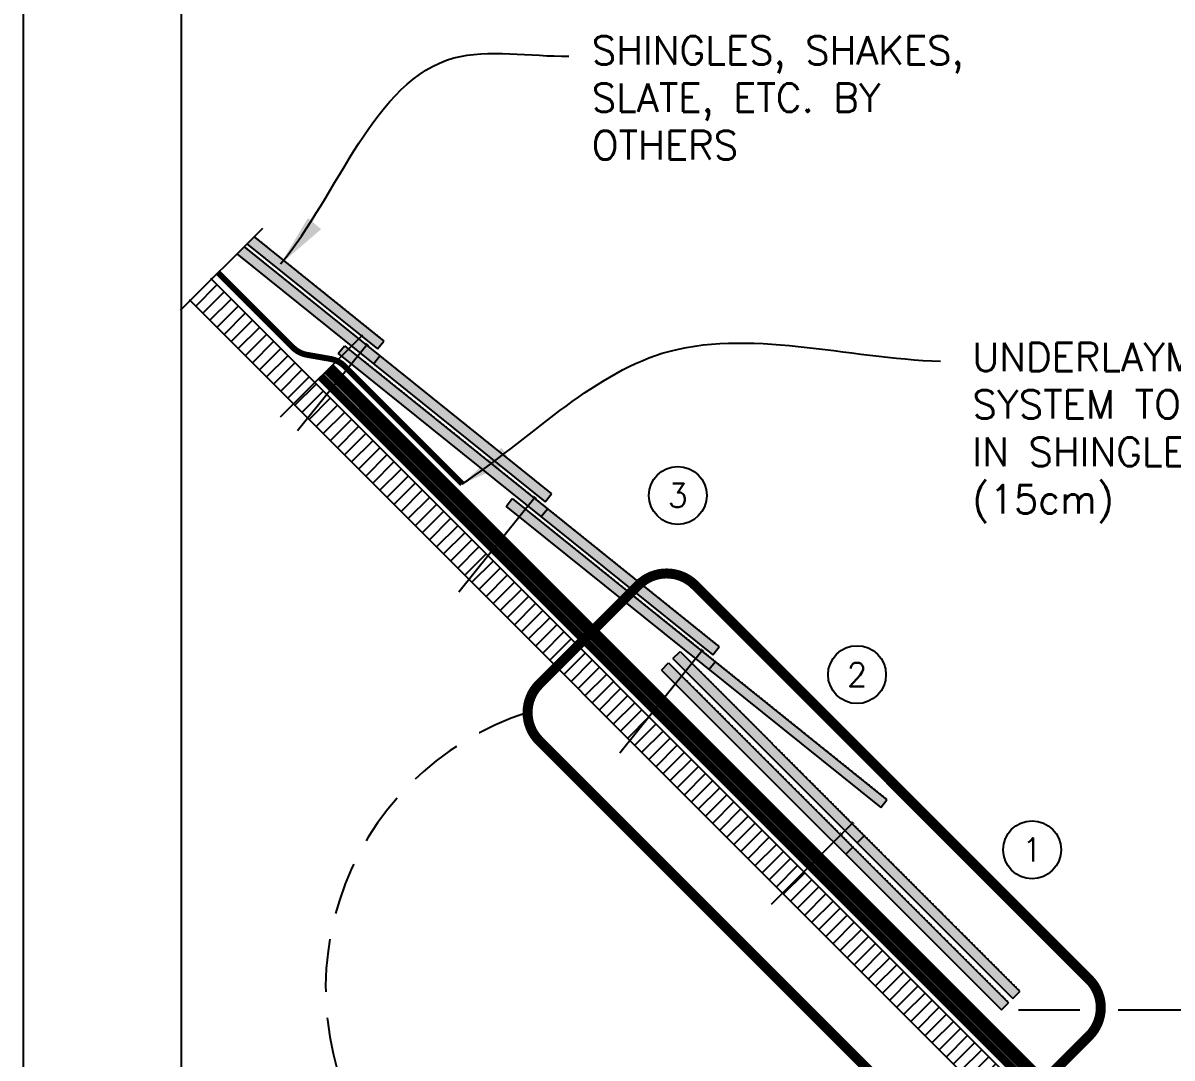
# Model space of a CAD drawing. Header units: inches. Extents: x -33163 to 19162, y -8858 to 30669.
# Drawn here: x -28120.56 to -28109.66, y -499.94 to -490.12 of the extents above; entities that cross this region are included whole.
import ezdxf

# ---------------------------------------------------------------- set-up
doc = ezdxf.new("R2010")
doc.units = ezdxf.units.IN
doc.linetypes.add('DASHED', pattern=[0.75, 0.5, -0.25])
doc.linetypes.add('DASHED2', pattern=[0.375, 0.25, -0.125])
doc.layers.get('Defpoints').update_dxf_attribs({"color": 254})
for name, color, linetype in [('ASPHALT UNDERLAYMENT', 11, 'Continuous'), ('BONDINGADHESIVE', 11, 'DASHED2'), ('DETAIL', 12, 'Continuous'), ('LEADERS', 12, 'Continuous'), ('MEMBRANE1', 10, 'Continuous'), ('NOTES', 12, 'Continuous'), ('TITLE OUTLINE 1', 1, 'Continuous')]:
    doc.layers.add(name, color=color, linetype=linetype)
doc.styles.add('ARCHQUIK', font='simplex.shx', dxfattribs={"height": 0.25})
doc.styles.get("Standard").update_dxf_attribs({"font": 'arial.ttf'})
doc.dimstyles.get("Standard").update_dxf_attribs({"dimtxt": 0.18, "dimasz": 0.18, "dimexe": 0.18, "dimexo": 0.0625, "dimgap": 0.09, "dimtad": 0, "dimtih": 1, "dimtoh": 1, "dimdec": 4, "dimzin": 0, "dimdsep": 46, "dimtxsty": 'Standard', "dimcen": 0.09, "dimadec": 0, "dimazin": 0, "dimtfac": 1, "dimtdec": 4, "dimtofl": 0, "dimtmove": 0, "dimatfit": 3, "dimfxl": 1, "dimtolj": 1, "dimtzin": 0, "dimarcsym": 0})

# ---------------------------------------------------------------- blocks, each defined once
blk = doc.blocks.new('TITLE OUTLINE 1')
at = {"layer": 'Defpoints'}
for points in [[(25.5, 33), (0, 33), (0, 0), (25.5, 0)], [(1.5, 1.098), (24, 1.098), (24, 31.689), (1.5, 31.689)]]:
    blk.add_lwpolyline(points, close=True, dxfattribs=at)
blk = doc.blocks.new('2021 THERMOSET TITLE')
at = {"layer": 'TITLE OUTLINE 1'}
blk.add_blockref('TITLE OUTLINE 1', (-336.921, 98.222), dxfattribs=at)

msp = doc.modelspace()

# ---------------------------------------------------------------- hatches: boundary and pattern name
at = {"layer": 'DETAIL'}
msp.add_hatch(color=252, dxfattribs=at).paths.add_polyline_path([(-28118.37104, -492.15249), (-28118.43861, -492.22007), (-28117.20036, -493.21527), (-28117.14085, -493.14122)])
h = msp.add_hatch(color=252, dxfattribs=at)
h.paths.add_polyline_path([(-28117.17869, -493.28235), (-28117.2382, -493.35639), (-28115.60915, -494.6657), (-28115.54963, -494.59165)])
h.paths.add_polyline_path([(-28117.17869, -493.28235), (-28117.30505, -493.18079), (-28117.36456, -493.25484), (-28117.2382, -493.35639)])
h.paths.add_polyline_path([(-28118.46614, -492.2476), (-28118.53371, -492.31517), (-28117.36456, -493.25484), (-28117.30505, -493.18079)])
h = msp.add_hatch(dxfattribs=at)
h.set_pattern_fill('ANSI31', color=251, scale=0.76, style=0)
h.set_pattern_definition([(45, (-28118.97652, -504.28166), (-0.06717514, 0.06717514), [])])
h.paths.add_polyline_path([(-28118.77499, -492.55645), (-28107.33478, -503.99666), (-28097.16216, -503.99666), (-28097.16216, -504.28166), (-28107.45283, -504.28166), (-28118.97652, -492.75797)])
h = msp.add_hatch(color=252, dxfattribs=at)
h.paths.add_polyline_path([(-28113.95842, -496.04208), (-28115.58747, -494.73277), (-28115.64699, -494.80682), (-28114.01793, -496.11612)])
h.paths.add_polyline_path([(-28115.58747, -494.73277), (-28115.71383, -494.63121), (-28115.77335, -494.70526), (-28115.64699, -494.80682)])
h.paths.add_polyline_path([(-28117.51272, -493.18541), (-28117.57224, -493.25946), (-28115.77335, -494.70526), (-28115.71383, -494.63121)])
h = msp.add_hatch(color=252, dxfattribs=at)
h.paths.add_polyline_path([(-28112.3672, -497.4925), (-28113.99626, -496.1832), (-28114.05577, -496.25724), (-28112.42672, -497.56655)])
h.paths.add_polyline_path([(-28113.99626, -496.1832), (-28114.12262, -496.08164), (-28114.18213, -496.15569), (-28114.05577, -496.25724)])
h.paths.add_polyline_path([(-28115.92151, -494.63584), (-28115.98102, -494.70988), (-28114.18213, -496.15569), (-28114.12262, -496.08164)])
h = msp.add_hatch(color=252, dxfattribs=at)
h.paths.add_polyline_path([(-28112.58374, -497.83282), (-28112.65091, -497.89999), (-28111.17306, -499.37784), (-28111.10588, -499.31067)])
h.paths.add_polyline_path([(-28112.58374, -497.83282), (-28112.69837, -497.71818), (-28112.76554, -497.78536), (-28112.65091, -497.89999)])
h.paths.add_polyline_path([(-28114.33029, -496.08626), (-28114.39747, -496.15344), (-28112.76554, -497.78536), (-28112.69837, -497.71818)])
h = msp.add_hatch(color=252, dxfattribs=at)
h.paths.add_polyline_path([(-28111.21389, -499.41868), (-28112.69175, -497.94082), (-28112.75892, -498.008), (-28111.28107, -499.48585)])
h.paths.add_polyline_path([(-28112.69175, -497.94082), (-28112.80638, -497.82619), (-28112.87355, -497.89337), (-28112.75892, -498.008)])
h.paths.add_polyline_path([(-28114.4383, -496.19427), (-28114.50547, -496.26145), (-28112.87355, -497.89337), (-28112.80638, -497.82619)])

# ---------------------------------------------------------------- linework, layer by layer
at = {"layer": 'ASPHALT UNDERLAYMENT', "const_width": 0.0567}
msp.add_lwpolyline([(-28118.71185, -492.49331), (-28118.00295, -493.20221, 0.1542844), (-28117.86923, -493.2717), (-28117.64633, -493.31067, -0.1542844), (-28117.51261, -493.38016), (-28116.39695, -494.49583)], format="xyb", dxfattribs=at)
at = {"layer": 'BONDINGADHESIVE', "color": 32, "linetype": 'DASHED', "ltscale": 0.5, "const_width": 0.08}
msp.add_lwpolyline([(-28117.73809, -493.47896), (-28110.3399, -500.87715, 0.27880149), (-28110.08872, -500.93905), (-28109.99114, -500.90863, -0.27880149), (-28109.73996, -500.97053), (-28108.56394, -502.14655)], format="xyb", dxfattribs=at)
at = {"layer": 'DETAIL'}
for p, q in [((-28118.43861, -492.22007), (-28117.20036, -493.21527)), ((-28118.37104, -492.15249), (-28117.14085, -493.14122)), ((-28118.53371, -492.31517), (-28115.60915, -494.6657)), ((-28118.46614, -492.2476), (-28117.17869, -493.28235)), ((-28118.78528, -492.54616), (-28107.33478, -503.99666)), ((-28118.98681, -492.74769), (-28107.45283, -504.28166)), ((-28117.29647, -493.17011), (-28117.9585, -493.99382)), ((-28117.57224, -493.25946), (-28117.51272, -493.18541)), ((-28117.51272, -493.18541), (-28115.58747, -494.73277)), ((-28117.20036, -493.21527), (-28117.14085, -493.14122)), ((-28117.57224, -493.25946), (-28114.01793, -496.11612)), ((-28117.2382, -493.35639), (-28117.17869, -493.28235)), ((-28117.17869, -493.28235), (-28115.54963, -494.59165)), ((-28115.70525, -494.62054), (-28116.43002, -495.5223)), ((-28115.60915, -494.6657), (-28115.54963, -494.59165)), ((-28115.98102, -494.70988), (-28115.92151, -494.63584)), ((-28115.98102, -494.70988), (-28112.42672, -497.56655)), ((-28115.92151, -494.63584), (-28113.99626, -496.1832)), ((-28115.64699, -494.80682), (-28115.58747, -494.73277)), ((-28115.58747, -494.73277), (-28113.95842, -496.04208)), ((-28114.01793, -496.11612), (-28113.95842, -496.04208)), ((-28114.11404, -496.07096), (-28114.90154, -497.05078)), ((-28114.39747, -496.15344), (-28114.33029, -496.08626)), ((-28114.39747, -496.15344), (-28111.17306, -499.37784)), ((-28114.33029, -496.08626), (-28112.58374, -497.83282)), ((-28114.50547, -496.26145), (-28114.4383, -496.19427)), ((-28114.50547, -496.26145), (-28111.28107, -499.48585)), ((-28114.4383, -496.19427), (-28112.69175, -497.94082)), ((-28114.05577, -496.25724), (-28113.99626, -496.1832)), ((-28113.99626, -496.1832), (-28112.3672, -497.4925)), ((-28112.42672, -497.56655), (-28112.3672, -497.4925)), ((-28112.68869, -497.7085), (-28113.11188, -498.1317)), ((-28112.79669, -497.81651), (-28113.46625, -498.48607)), ((-28112.65091, -497.89999), (-28112.58374, -497.83282)), ((-28112.58374, -497.83282), (-28111.10588, -499.31067)), ((-28112.75892, -498.008), (-28112.69175, -497.94082)), ((-28112.69175, -497.94082), (-28111.21389, -499.41868)), ((-28111.17306, -499.37784), (-28111.10588, -499.31067)), ((-28111.28107, -499.48585), (-28111.21389, -499.41868))]:
    msp.add_line(p, q, dxfattribs=at)
at = {"layer": 'DETAIL', "const_width": 0.01188}
for points in [[(-28118.35515, -492.16526, 1), (-28118.36441, -492.15783)], [(-28118.3292, -492.18613, 1), (-28118.33845, -492.17869)], [(-28118.32499, -492.1895, 0.73364237), (-28118.33382, -492.18241, 0.73364237)], [(-28118.29837, -492.2109, 1), (-28118.30763, -492.20346)], [(-28118.27566, -492.22915, 1), (-28118.28492, -492.22171)], [(-28118.25133, -492.24871, 1), (-28118.26058, -492.24127)], [(-28118.43714, -492.2709, 1), (-28118.4464, -492.26346)], [(-28118.40956, -492.29307, 1), (-28118.41882, -492.28563)], [(-28118.38847, -492.31002, 1), (-28118.39773, -492.30258)], [(-28118.35603, -492.3361, 1), (-28118.36528, -492.32866)], [(-28118.33331, -492.35435, 1), (-28118.34257, -492.34691)], [(-28118.22537, -492.26957, 1), (-28118.23463, -492.26213)], [(-28118.18806, -492.29956, 1), (-28118.19731, -492.29212)], [(-28118.15561, -492.32564, 1), (-28118.16487, -492.3182)], [(-28118.12965, -492.3465, 1), (-28118.13891, -492.33906)], [(-28118.30573, -492.37652, 1), (-28118.31499, -492.36908)], [(-28118.2814, -492.39607, 1), (-28118.29066, -492.38864)], [(-28118.25544, -492.41694, 1), (-28118.2647, -492.4095)], [(-28118.25124, -492.42031, 0.73364237), (-28118.26007, -492.41322, 0.73364237)], [(-28118.21767, -492.4473, 1), (-28118.22692, -492.43986)], [(-28118.19333, -492.46686, 1), (-28118.20259, -492.45942)], [(-28118.10694, -492.36476, 1), (-28118.1162, -492.35732)], [(-28118.07936, -492.38692, 1), (-28118.08862, -492.37948)], [(-28118.04692, -492.413, 1), (-28118.05617, -492.40556)], [(-28118.02096, -492.43386, 1), (-28118.03022, -492.42642)], [(-28117.99014, -492.45863, 1), (-28117.99939, -492.45119)], [(-28118.16331, -492.49098, 1), (-28118.17257, -492.48355)], [(-28118.13898, -492.51054, 1), (-28118.14823, -492.5031)], [(-28118.10004, -492.54184, 1), (-28118.1093, -492.5344)], [(-28118.06273, -492.57182, 1), (-28118.07199, -492.56438)], [(-28117.96743, -492.47689, 1), (-28117.97668, -492.46945)], [(-28117.95075, -492.49029, 1), (-28117.96, -492.48285)], [(-28117.92038, -492.5147, 1), (-28117.92964, -492.50726)], [(-28117.88307, -492.54469, 1), (-28117.89232, -492.53725)], [(-28117.85387, -492.56816, 1), (-28117.86312, -492.56072)], [(-28118.03515, -492.59399, 1), (-28118.04441, -492.58655)], [(-28118.01406, -492.61094, 1), (-28118.02332, -492.6035)], [(-28117.98162, -492.63702, 1), (-28117.99087, -492.62958)], [(-28117.9589, -492.65527, 1), (-28117.96816, -492.64783)], [(-28117.93133, -492.67744, 1), (-28117.94058, -492.67)], [(-28117.818, -492.59699, -1), (-28117.80874, -492.60443)], [(-28117.7888, -492.62046, -1), (-28117.77954, -492.62789)], [(-28117.75148, -492.65044, -1), (-28117.74223, -492.65788)], [(-28117.72112, -492.67485, -1), (-28117.71186, -492.68229)], [(-28117.90699, -492.69699, 1), (-28117.91625, -492.68956)], [(-28117.88103, -492.71786, 1), (-28117.89029, -492.71042)], [(-28117.87683, -492.72123, 0.73364237), (-28117.88566, -492.71414, 0.73364237)], [(-28117.84326, -492.74822, 1), (-28117.85251, -492.74078)], [(-28117.81892, -492.76778, 1), (-28117.82818, -492.76034)], [(-28117.70444, -492.68826, -1), (-28117.69518, -492.6957)], [(-28117.68173, -492.70651, -1), (-28117.67247, -492.71395)], [(-28117.6509, -492.73128, -1), (-28117.64165, -492.73872)], [(-28117.62495, -492.75215, -1), (-28117.61569, -492.75958)], [(-28117.5925, -492.77822, -1), (-28117.58324, -492.78566)], [(-28117.77999, -492.79907, 1), (-28117.78924, -492.79163)], [(-28117.74268, -492.82906, 1), (-28117.75193, -492.82162)], [(-28117.7151, -492.85122, 1), (-28117.72435, -492.84379)], [(-28117.69401, -492.86817, 1), (-28117.70326, -492.86074)], [(-28117.66156, -492.89425, 1), (-28117.67082, -492.88681)], [(-28117.56492, -492.80039, -1), (-28117.55567, -492.80783)], [(-28117.54221, -492.81864, -1), (-28117.53295, -492.82608)], [(-28117.51625, -492.8395, -1), (-28117.507, -492.84694)], [(-28117.48381, -492.86558, -1), (-28117.47455, -492.87302)], [(-28117.44649, -492.89557, -1), (-28117.43724, -492.90301)], [(-28117.63885, -492.91251, 1), (-28117.64811, -492.90507)], [(-28117.61127, -492.93467, 1), (-28117.62053, -492.92723)], [(-28117.58694, -492.95423, 1), (-28117.59619, -492.94679)], [(-28117.56098, -492.97509, 1), (-28117.57024, -492.96765)], [(-28117.55678, -492.97847, 0.73364237), (-28117.56561, -492.97137, 0.73364237)], [(-28117.52416, -493.00469, 1), (-28117.53341, -492.99725)], [(-28117.42054, -492.91643, -1), (-28117.41128, -492.92387)], [(-28117.3962, -492.93599, -1), (-28117.38695, -492.94343)], [(-28117.37349, -492.95424, -1), (-28117.36424, -492.96168)], [(-28117.34267, -492.97902, -1), (-28117.33341, -492.98646)], [(-28117.31671, -492.99988, -1), (-28117.30746, -493.00732)], [(-28117.50222, -493.02232, 1), (-28117.51148, -493.01488)], [(-28117.47488, -493.04429, 1), (-28117.48413, -493.03685)], [(-28117.45054, -493.06385, 1), (-28117.4598, -493.05641)], [(-28117.42621, -493.08341, 1), (-28117.43547, -493.07597)], [(-28117.40685, -493.09897, 1), (-28117.41611, -493.09153)], [(-28117.38742, -493.11458, 1), (-28117.39668, -493.10715)], [(-28117.29238, -493.01944, -1), (-28117.28312, -493.02688)], [(-28117.2648, -493.0416, -1), (-28117.25554, -493.04904)], [(-28117.24209, -493.05986, -1), (-28117.23283, -493.0673)], [(-28117.20964, -493.08593, -1), (-28117.20039, -493.09337)], [(-28117.18855, -493.10288, -1), (-28117.1793, -493.11032)], [(-28117.36224, -493.13482, 1), (-28117.3715, -493.12738)], [(-28117.34185, -493.15121, 1), (-28117.3511, -493.14377)], [(-28117.26468, -493.21324, 1), (-28117.27393, -493.2058)], [(-28117.24386, -493.22996, 1), (-28117.25312, -493.22253)], [(-28117.16097, -493.12505, -1), (-28117.15172, -493.13249)], [(-28117.22155, -493.24789, 1), (-28117.23081, -493.24046)], [(-28117.19722, -493.26745, 1), (-28117.20648, -493.26001)], [(-28117.17289, -493.28701, 1), (-28117.18214, -493.27957)], [(-28117.14572, -493.30884, 1), (-28117.15498, -493.3014)], [(-28117.12379, -493.32647, 1), (-28117.13304, -493.31903)], [(-28117.31521, -493.34415, 1), (-28117.32447, -493.33671)], [(-28117.29088, -493.36371, 1), (-28117.30014, -493.35627)], [(-28117.25194, -493.395, 1), (-28117.2612, -493.38756)], [(-28117.21463, -493.42499, 1), (-28117.22389, -493.41755)], [(-28117.18705, -493.44716, 1), (-28117.19631, -493.43972)], [(-28117.09488, -493.3497, 1), (-28117.10414, -493.34226)], [(-28117.06893, -493.37056, 1), (-28117.07818, -493.36312)], [(-28117.04459, -493.39012, 1), (-28117.05385, -493.38268)], [(-28117.02026, -493.40968, 1), (-28117.02951, -493.40224)], [(-28116.99592, -493.42924, 1), (-28117.00518, -493.4218)], [(-28117.16596, -493.46411, 1), (-28117.17522, -493.45667)], [(-28117.13352, -493.49018, 1), (-28117.14277, -493.48275)], [(-28117.11081, -493.50844, 1), (-28117.12006, -493.501)], [(-28117.08323, -493.5306, 1), (-28117.09248, -493.52317)], [(-28117.05889, -493.55016, 1), (-28117.06815, -493.54272)], [(-28116.95699, -493.46053, 1), (-28116.96625, -493.45309)], [(-28116.91968, -493.49052, 1), (-28116.92893, -493.48308)], [(-28116.8921, -493.51268, 1), (-28116.90135, -493.50525)], [(-28116.87101, -493.52963, 1), (-28116.88026, -493.5222)], [(-28116.83856, -493.55571, 1), (-28116.84782, -493.54827)], [(-28117.03294, -493.57102, 1), (-28117.04219, -493.56359)], [(-28117.02874, -493.5744, 0.73364237), (-28117.03756, -493.5673, 0.73364237)], [(-28116.99516, -493.60139, 1), (-28117.00441, -493.59395)], [(-28116.97082, -493.62094, 1), (-28116.98008, -493.61351)], [(-28116.94651, -493.64049, 1), (-28116.95576, -493.63305)], [(-28116.92217, -493.66005, 1), (-28116.93143, -493.65261)], [(-28116.81585, -493.57397, 1), (-28116.82511, -493.56653)], [(-28116.78827, -493.59613, 1), (-28116.79753, -493.58869)], [(-28116.76394, -493.61569, 1), (-28116.77319, -493.60825)], [(-28116.73798, -493.63655, 1), (-28116.74724, -493.62911)], [(-28116.73378, -493.63993, 0.73364237), (-28116.74261, -493.63283, 0.73364237)], [(-28116.70716, -493.66132, 1), (-28116.71641, -493.65389)], [(-28116.88324, -493.69134, 1), (-28116.89249, -493.6839)], [(-28116.84592, -493.72133, 1), (-28116.85518, -493.71389)], [(-28116.81835, -493.74349, 1), (-28116.8276, -493.73606)], [(-28116.79726, -493.76045, 1), (-28116.80651, -493.75301)], [(-28116.68445, -493.67958, 1), (-28116.6937, -493.67214)], [(-28116.66011, -493.69914, 1), (-28116.66937, -493.6917)], [(-28116.63415, -493.72, 1), (-28116.64341, -493.71256)], [(-28116.59684, -493.74999, 1), (-28116.6061, -493.74255)], [(-28116.76481, -493.78652, 1), (-28116.77407, -493.77908)], [(-28116.7421, -493.80478, 1), (-28116.75135, -493.79734)], [(-28116.71452, -493.82694, 1), (-28116.72378, -493.8195)], [(-28116.69019, -493.8465, 1), (-28116.69944, -493.83906)], [(-28116.66423, -493.86736, 1), (-28116.67348, -493.85992)], [(-28116.66003, -493.87074, 0.73364237), (-28116.66886, -493.86364, 0.73364237)], [(-28116.5644, -493.77606, 1), (-28116.57365, -493.76863)], [(-28116.53844, -493.79693, 1), (-28116.5477, -493.78949)], [(-28116.51573, -493.81518, 1), (-28116.52498, -493.80774)], [(-28116.48815, -493.83735, 1), (-28116.4974, -493.82991)], [(-28116.4557, -493.86342, 1), (-28116.46496, -493.85598)], [(-28116.42975, -493.88429, 1), (-28116.439, -493.87685)], [(-28116.62645, -493.89772, 1), (-28116.63571, -493.89029)], [(-28116.60212, -493.91728, 1), (-28116.61137, -493.90984)], [(-28116.5721, -493.94141, 1), (-28116.58135, -493.93397)], [(-28116.54776, -493.96097, 1), (-28116.55702, -493.95353)], [(-28116.50883, -493.99226, 1), (-28116.51808, -493.98482)], [(-28116.39892, -493.90906, 1), (-28116.40818, -493.90162)], [(-28116.37621, -493.92731, 1), (-28116.38547, -493.91987)], [(-28116.35953, -493.94072, 1), (-28116.36879, -493.93328)], [(-28116.32916, -493.96512, 1), (-28116.33842, -493.95769)], [(-28116.47152, -494.02225, 1), (-28116.48077, -494.01481)], [(-28116.44394, -494.04442, 1), (-28116.45319, -494.03698)], [(-28116.42285, -494.06137, 1), (-28116.4321, -494.05393)], [(-28116.3904, -494.08744, 1), (-28116.39966, -494.08)], [(-28116.29185, -493.99511, 1), (-28116.30111, -493.98767)], [(-28116.26265, -494.01858, 1), (-28116.27191, -494.01114)], [(-28116.22678, -494.04741, -1), (-28116.21753, -494.05485)], [(-28116.19758, -494.07088, -1), (-28116.18833, -494.07832)], [(-28116.36769, -494.1057, 1), (-28116.37695, -494.09826)], [(-28116.34011, -494.12786, 1), (-28116.34937, -494.12042)], [(-28116.31578, -494.14742, 1), (-28116.32503, -494.13998)], [(-28116.28982, -494.16828, 1), (-28116.29908, -494.16084)], [(-28116.28562, -494.17166, 0.73364237), (-28116.29445, -494.16456, 0.73364237)], [(-28116.25204, -494.19864, 1), (-28116.2613, -494.19121)], [(-28116.16027, -494.10087, -1), (-28116.15101, -494.10831)], [(-28116.1299, -494.12528, -1), (-28116.12064, -494.13272)], [(-28116.11322, -494.13868, -1), (-28116.10397, -494.14612)], [(-28116.09051, -494.15694, -1), (-28116.08125, -494.16437)], [(-28116.05969, -494.18171, -1), (-28116.05043, -494.18915)], [(-28116.03373, -494.20257, -1), (-28116.02447, -494.21001)], [(-28116.22771, -494.2182, 1), (-28116.23696, -494.21076)], [(-28116.18877, -494.2495, 1), (-28116.19803, -494.24206)], [(-28116.15146, -494.27948, 1), (-28116.16072, -494.27204)], [(-28116.12388, -494.30165, 1), (-28116.13314, -494.29421)], [(-28116.10279, -494.3186, 1), (-28116.11205, -494.31116)], [(-28116.00129, -494.22865, -1), (-28115.99203, -494.23609)], [(-28115.97371, -494.25081, -1), (-28115.96445, -494.25825)], [(-28115.95099, -494.26907, -1), (-28115.94174, -494.27651)], [(-28115.92504, -494.28993, -1), (-28115.91578, -494.29737)], [(-28116.07035, -494.34468, 1), (-28116.0796, -494.33724)], [(-28116.04763, -494.36293, 1), (-28116.05689, -494.35549)], [(-28116.02006, -494.3851, 1), (-28116.02931, -494.37766)], [(-28115.99572, -494.40465, 1), (-28116.00498, -494.39722)], [(-28115.96976, -494.42552, 1), (-28115.97902, -494.41808)], [(-28115.89259, -494.31601, -1), (-28115.88334, -494.32345)], [(-28115.85528, -494.346, -1), (-28115.84602, -494.35344)], [(-28115.82932, -494.36686, -1), (-28115.82007, -494.3743)], [(-28115.80499, -494.38642, -1), (-28115.79573, -494.39385)], [(-28115.78228, -494.40467, -1), (-28115.77302, -494.41211)], [(-28115.96556, -494.42889, 0.73364237), (-28115.97439, -494.4218, 0.73364237)], [(-28115.93294, -494.45511, 1), (-28115.9422, -494.44767)], [(-28115.911, -494.47274, 1), (-28115.92026, -494.4653)], [(-28115.88366, -494.49472, 1), (-28115.89292, -494.48728)], [(-28115.85933, -494.51428, 1), (-28115.86859, -494.50684)], [(-28115.835, -494.53383, 1), (-28115.84425, -494.52639)], [(-28115.75145, -494.42944, -1), (-28115.7422, -494.43688)], [(-28115.7255, -494.4503, -1), (-28115.71624, -494.45774)], [(-28115.70116, -494.46986, -1), (-28115.69191, -494.4773)], [(-28115.67358, -494.49203, -1), (-28115.66433, -494.49947)], [(-28115.65087, -494.51028, -1), (-28115.64162, -494.51772)], [(-28115.81564, -494.54939, 1), (-28115.82489, -494.54195)], [(-28115.7962, -494.56501, 1), (-28115.80546, -494.55757)], [(-28115.77103, -494.58525, 1), (-28115.78028, -494.57781)], [(-28115.75063, -494.60164, 1), (-28115.75989, -494.5942)], [(-28115.61843, -494.53636, -1), (-28115.60917, -494.5438)], [(-28115.59734, -494.55331, -1), (-28115.58808, -494.56075)], [(-28115.56976, -494.57548, -1), (-28115.5605, -494.58291)], [(-28115.67346, -494.66366, 1), (-28115.68272, -494.65622)], [(-28115.65265, -494.68039, 1), (-28115.6619, -494.67295)], [(-28115.63034, -494.69832, 1), (-28115.63959, -494.69088)], [(-28115.606, -494.71788, 1), (-28115.61526, -494.71044)], [(-28115.58167, -494.73744, 1), (-28115.59093, -494.73)], [(-28115.724, -494.79458, 1), (-28115.73325, -494.78714)], [(-28115.69966, -494.81414, 1), (-28115.70892, -494.8067)], [(-28115.66073, -494.84543, 1), (-28115.66999, -494.83799)], [(-28115.55451, -494.75926, 1), (-28115.56377, -494.75183)], [(-28115.53257, -494.7769, 1), (-28115.54183, -494.76946)], [(-28115.50367, -494.80013, 1), (-28115.51292, -494.79269)], [(-28115.47771, -494.82099, 1), (-28115.48697, -494.81355)], [(-28115.45338, -494.84055, 1), (-28115.46263, -494.83311)], [(-28115.42904, -494.8601, 1), (-28115.4383, -494.85267)], [(-28115.62342, -494.87542, 1), (-28115.63267, -494.86798)], [(-28115.59584, -494.89758, 1), (-28115.60509, -494.89014)], [(-28115.57475, -494.91453, 1), (-28115.584, -494.90709)], [(-28115.5423, -494.94061, 1), (-28115.55156, -494.93317)], [(-28115.51959, -494.95886, 1), (-28115.52885, -494.95142)], [(-28115.40471, -494.87966, 1), (-28115.41396, -494.87222)], [(-28115.36577, -494.91096, 1), (-28115.37503, -494.90352)], [(-28115.32846, -494.94094, 1), (-28115.33772, -494.9335)], [(-28115.30088, -494.96311, 1), (-28115.31014, -494.95567)], [(-28115.49201, -494.98103, 1), (-28115.50127, -494.97359)], [(-28115.46768, -495.00059, 1), (-28115.47693, -494.99315)], [(-28115.44172, -495.02145, 1), (-28115.45098, -495.01401)], [(-28115.43752, -495.02483, 0.73364237), (-28115.44635, -495.01773, 0.73364237)], [(-28115.40394, -495.05181, 1), (-28115.4132, -495.04437)], [(-28115.37961, -495.07137, 1), (-28115.38887, -495.06393)], [(-28115.27979, -494.98006, 1), (-28115.28905, -494.97262)], [(-28115.24735, -495.00614, 1), (-28115.2566, -494.9987)], [(-28115.22464, -495.02439, 1), (-28115.23389, -495.01695)], [(-28115.19706, -495.04656, 1), (-28115.20631, -495.03912)], [(-28115.17272, -495.06611, 1), (-28115.18198, -495.05868)], [(-28115.35529, -495.09092, 1), (-28115.36455, -495.08348)], [(-28115.33096, -495.11047, 1), (-28115.34021, -495.10303)], [(-28115.29202, -495.14177, 1), (-28115.30128, -495.13433)], [(-28115.25471, -495.17175, 1), (-28115.26397, -495.16432)], [(-28115.14677, -495.08698, 1), (-28115.15602, -495.07954)], [(-28115.14256, -495.09035, 0.73364237), (-28115.15139, -495.08326, 0.73364237)], [(-28115.11594, -495.11175, 1), (-28115.1252, -495.10431)], [(-28115.09323, -495.13, 1), (-28115.10249, -495.12256)], [(-28115.0689, -495.14956, 1), (-28115.07815, -495.14212)], [(-28115.04294, -495.17042, 1), (-28115.0522, -495.16298)], [(-28115.22713, -495.19392, 1), (-28115.23639, -495.18648)], [(-28115.20604, -495.21087, 1), (-28115.2153, -495.20343)], [(-28115.1736, -495.23695, 1), (-28115.18285, -495.22951)], [(-28115.15088, -495.2552, 1), (-28115.16014, -495.24776)], [(-28115.1233, -495.27737, 1), (-28115.13256, -495.26993)], [(-28115.09897, -495.29693, 1), (-28115.10823, -495.28949)], [(-28115.00563, -495.20041, 1), (-28115.01488, -495.19297)], [(-28114.97318, -495.22649, 1), (-28114.98244, -495.21905)], [(-28114.94722, -495.24735, 1), (-28114.95648, -495.23991)], [(-28114.92451, -495.26561, 1), (-28114.93377, -495.25817)], [(-28114.89693, -495.28777, 1), (-28114.90619, -495.28033)], [(-28115.07301, -495.31779, 1), (-28115.08227, -495.31035)], [(-28115.06881, -495.32116, 0.73364237), (-28115.07764, -495.31407, 0.73364237)], [(-28115.03524, -495.34815, 1), (-28115.04449, -495.34071)], [(-28115.0109, -495.36771, 1), (-28115.02016, -495.36027)], [(-28114.98088, -495.39184, 1), (-28114.99014, -495.3844)], [(-28114.86449, -495.31385, 1), (-28114.87374, -495.30641)], [(-28114.83853, -495.33471, 1), (-28114.84779, -495.32727)], [(-28114.80771, -495.35948, 1), (-28114.81696, -495.35204)], [(-28114.785, -495.37774, 1), (-28114.79425, -495.3703)], [(-28114.76832, -495.39114, 1), (-28114.77757, -495.3837)], [(-28114.95655, -495.41139, 1), (-28114.9658, -495.40395)], [(-28114.91761, -495.44269, 1), (-28114.92687, -495.43525)], [(-28114.8803, -495.47267, 1), (-28114.88956, -495.46524)], [(-28114.85272, -495.49484, 1), (-28114.86198, -495.4874)], [(-28114.83163, -495.51179, 1), (-28114.84089, -495.50435)], [(-28114.73795, -495.41555, 1), (-28114.74721, -495.40811)], [(-28114.70064, -495.44554, 1), (-28114.70989, -495.4381)], [(-28114.67144, -495.46901, 1), (-28114.68069, -495.46157)], [(-28114.63557, -495.49784, -1), (-28114.62631, -495.50528)], [(-28114.79919, -495.53787, 1), (-28114.80844, -495.53043)], [(-28114.77647, -495.55612, 1), (-28114.78573, -495.54868)], [(-28114.74889, -495.57829, 1), (-28114.75815, -495.57085)], [(-28114.72456, -495.59785, 1), (-28114.73382, -495.59041)], [(-28114.6986, -495.61871, 1), (-28114.70786, -495.61127)], [(-28114.6944, -495.62208, 0.73364237), (-28114.70323, -495.61499, 0.73364237)], [(-28114.60637, -495.52131, -1), (-28114.59711, -495.52875)], [(-28114.56905, -495.55129, -1), (-28114.5598, -495.55873)], [(-28114.53869, -495.5757, -1), (-28114.52943, -495.58314)], [(-28114.52201, -495.58911, -1), (-28114.51275, -495.59655)], [(-28114.4993, -495.60736, -1), (-28114.49004, -495.6148)], [(-28114.66083, -495.64907, 1), (-28114.67008, -495.64163)], [(-28114.63649, -495.66863, 1), (-28114.64575, -495.66119)], [(-28114.59756, -495.69992, 1), (-28114.60681, -495.69248)], [(-28114.56024, -495.72991, 1), (-28114.5695, -495.72247)], [(-28114.46847, -495.63213, -1), (-28114.45922, -495.63957)], [(-28114.44252, -495.653, -1), (-28114.43326, -495.66044)], [(-28114.41007, -495.67907, -1), (-28114.40081, -495.68651)], [(-28114.38249, -495.70124, -1), (-28114.37323, -495.70868)], [(-28114.35978, -495.71949, -1), (-28114.35052, -495.72693)], [(-28114.53267, -495.75207, 1), (-28114.54192, -495.74464)], [(-28114.51158, -495.76903, 1), (-28114.52083, -495.76159)], [(-28114.47913, -495.7951, 1), (-28114.48839, -495.78766)], [(-28114.45642, -495.81336, 1), (-28114.46567, -495.80592)], [(-28114.42884, -495.83552, 1), (-28114.4381, -495.82808)], [(-28114.33382, -495.74035, -1), (-28114.32457, -495.74779)], [(-28114.30138, -495.76643, -1), (-28114.29212, -495.77387)], [(-28114.26406, -495.79642, -1), (-28114.25481, -495.80386)], [(-28114.23811, -495.81728, -1), (-28114.22885, -495.82472)], [(-28114.21377, -495.83684, -1), (-28114.20452, -495.84428)], [(-28114.40451, -495.85508, 1), (-28114.41376, -495.84764)], [(-28114.37855, -495.87594, 1), (-28114.38781, -495.8685)], [(-28114.37435, -495.87932, 0.73364237), (-28114.38318, -495.87222, 0.73364237)], [(-28114.34173, -495.90554, 1), (-28114.35098, -495.8981)], [(-28114.31979, -495.92317, 1), (-28114.32904, -495.91573)], [(-28114.29245, -495.94514, 1), (-28114.3017, -495.9377)], [(-28114.19106, -495.85509, -1), (-28114.18181, -495.86253)], [(-28114.16024, -495.87987, -1), (-28114.15098, -495.88731)], [(-28114.13428, -495.90073, -1), (-28114.12503, -495.90817)], [(-28114.10995, -495.92029, -1), (-28114.10069, -495.92773)], [(-28114.08237, -495.94245, -1), (-28114.07311, -495.94989)], [(-28114.26811, -495.9647, 1), (-28114.27737, -495.95726)], [(-28114.24378, -495.98426, 1), (-28114.25304, -495.97682)], [(-28114.22442, -495.99982, 1), (-28114.23368, -495.99238)], [(-28114.20499, -496.01543, 1), (-28114.21425, -496.008)], [(-28114.17981, -496.03567, 1), (-28114.18907, -496.02823)], [(-28114.15941, -496.05206, 1), (-28114.16867, -496.04462)], [(-28114.05966, -495.96071, -1), (-28114.0504, -495.96815)], [(-28114.02721, -495.98678, -1), (-28114.01795, -495.99422)], [(-28114.00612, -496.00374, -1), (-28113.99686, -496.01117)], [(-28113.97854, -496.0259, -1), (-28113.96929, -496.03334)], [(-28114.08225, -496.11409, 1), (-28114.0915, -496.10665)], [(-28114.06143, -496.13081, 1), (-28114.07069, -496.12338)], [(-28114.03912, -496.14874, 1), (-28114.04838, -496.14131)], [(-28114.01479, -496.1683, 1), (-28114.02404, -496.16086)], [(-28114.15112, -496.26544, 1), (-28114.15951, -496.25704)], [(-28113.99045, -496.18786, 1), (-28113.99971, -496.18042)], [(-28113.96329, -496.20969, 1), (-28113.97255, -496.20225)], [(-28113.94136, -496.22732, 1), (-28113.95061, -496.21988)], [(-28113.91245, -496.25055, 1), (-28113.92171, -496.24311)], [(-28113.8865, -496.27141, 1), (-28113.89575, -496.26397)], [(-28114.25912, -496.37345, 1), (-28114.26752, -496.36505)], [(-28114.12904, -496.28751, 1), (-28114.13744, -496.27912)], [(-28114.09372, -496.32283, 1), (-28114.10212, -496.31444)], [(-28114.05987, -496.35668, 1), (-28114.06827, -496.34829)], [(-28114.03485, -496.3817, 1), (-28114.04325, -496.37331)], [(-28113.86216, -496.29097, 1), (-28113.87142, -496.28353)], [(-28113.83783, -496.31053, 1), (-28113.84708, -496.30309)], [(-28113.81349, -496.33009, 1), (-28113.82275, -496.32265)], [(-28113.77456, -496.36138, 1), (-28113.78381, -496.35394)], [(-28114.23705, -496.39552, 1), (-28114.24545, -496.38713)], [(-28114.20173, -496.43084, 1), (-28114.21012, -496.42245)], [(-28114.16788, -496.46469, 1), (-28114.17627, -496.4563)], [(-28114.14286, -496.48971, 1), (-28114.15126, -496.48131)], [(-28114.01572, -496.40084, 1), (-28114.02411, -496.39244)], [(-28113.98628, -496.43027, 1), (-28113.99468, -496.42187)], [(-28113.96568, -496.45087, 1), (-28113.97408, -496.44248)], [(-28113.94066, -496.47589, 1), (-28113.94906, -496.4675)], [(-28113.91858, -496.49797, 1), (-28113.92698, -496.48957)], [(-28113.73725, -496.39137, 1), (-28113.7465, -496.38393)], [(-28113.70967, -496.41354, 1), (-28113.71892, -496.4061)], [(-28113.68858, -496.43049, 1), (-28113.69783, -496.42305)], [(-28113.65613, -496.45656, 1), (-28113.66539, -496.44912)], [(-28113.63342, -496.47482, 1), (-28113.64268, -496.46738)], [(-28113.60584, -496.49698, 1), (-28113.6151, -496.48954)], [(-28114.12373, -496.50884, 1), (-28114.13212, -496.50045)], [(-28114.09429, -496.53828, 1), (-28114.10269, -496.52988)], [(-28114.07369, -496.55888, 1), (-28114.08209, -496.55049)], [(-28114.04867, -496.5839, 1), (-28114.05707, -496.5755)], [(-28114.02659, -496.60598, 1), (-28114.03499, -496.59758)], [(-28113.89504, -496.52152, 1), (-28113.90343, -496.51312)], [(-28113.89123, -496.52533, 0.73364237), (-28113.89924, -496.51732, 0.73364237)], [(-28113.86077, -496.55579, 1), (-28113.86916, -496.54739)], [(-28113.83869, -496.57786, 1), (-28113.84709, -496.56947)], [(-28113.81663, -496.59992, 1), (-28113.82503, -496.59153)], [(-28113.58151, -496.51654, 1), (-28113.59076, -496.5091)], [(-28113.55555, -496.5374, 1), (-28113.56481, -496.52996)], [(-28113.55135, -496.54078, 0.73364237), (-28113.56018, -496.53368, 0.73364237)], [(-28113.52473, -496.56218, 1), (-28113.53398, -496.55474)], [(-28113.50201, -496.58043, 1), (-28113.51127, -496.57299)], [(-28113.47768, -496.59999, 1), (-28113.48694, -496.59255)], [(-28114.00305, -496.62952, 1), (-28114.01144, -496.62113)], [(-28113.99924, -496.63334, 0.73364237), (-28114.00724, -496.62533, 0.73364237)], [(-28113.96878, -496.6638, 1), (-28113.97717, -496.6554)], [(-28113.9467, -496.68587, 1), (-28113.9551, -496.67747)], [(-28113.92464, -496.70793, 1), (-28113.93304, -496.69954)], [(-28113.79455, -496.622, 1), (-28113.80295, -496.6136)], [(-28113.75923, -496.65732, 1), (-28113.76763, -496.64892)], [(-28113.72538, -496.69117, 1), (-28113.73378, -496.68277)], [(-28113.70036, -496.71619, 1), (-28113.70876, -496.70779)], [(-28113.45172, -496.62085, 1), (-28113.46098, -496.61341)], [(-28113.41441, -496.65084, 1), (-28113.42367, -496.6434)], [(-28113.38197, -496.67692, 1), (-28113.39122, -496.66948)], [(-28113.35601, -496.69778, 1), (-28113.36527, -496.69034)], [(-28113.3333, -496.71603, 1), (-28113.34255, -496.70859)], [(-28113.90256, -496.73001, 1), (-28113.91096, -496.72161)], [(-28113.86724, -496.76533, 1), (-28113.87564, -496.75693)], [(-28113.83339, -496.79918, 1), (-28113.84179, -496.79078)], [(-28113.80837, -496.8242, 1), (-28113.81677, -496.8158)], [(-28113.68123, -496.73532, 1), (-28113.68963, -496.72692)], [(-28113.6518, -496.76476, 1), (-28113.66019, -496.75636)], [(-28113.63119, -496.78536, 1), (-28113.63959, -496.77696)], [(-28113.60618, -496.81038, 1), (-28113.61457, -496.80198)], [(-28113.30572, -496.7382, 1), (-28113.31497, -496.73076)], [(-28113.27327, -496.76427, 1), (-28113.28253, -496.75683)], [(-28113.24732, -496.78514, 1), (-28113.25657, -496.7777)], [(-28113.21649, -496.80991, 1), (-28113.22575, -496.80247)], [(-28113.78924, -496.84333, 1), (-28113.79764, -496.83493)], [(-28113.75981, -496.87276, 1), (-28113.7682, -496.86437)], [(-28113.7392, -496.89337, 1), (-28113.7476, -496.88497)], [(-28113.71418, -496.91839, 1), (-28113.72258, -496.90999)], [(-28113.5841, -496.83245, 1), (-28113.5925, -496.82406)], [(-28113.56055, -496.856, 1), (-28113.56895, -496.8476)], [(-28113.55674, -496.85981, 0.73364237), (-28113.56475, -496.8518, 0.73364237)], [(-28113.52628, -496.89027, 1), (-28113.53468, -496.88188)], [(-28113.50421, -496.91235, 1), (-28113.5126, -496.90395)], [(-28113.19378, -496.82816, 1), (-28113.20304, -496.82072)], [(-28113.1771, -496.84157, 1), (-28113.18636, -496.83413)], [(-28113.14673, -496.86598, 1), (-28113.15599, -496.85854)], [(-28113.10942, -496.89596, 1), (-28113.11868, -496.88852)], [(-28113.08022, -496.91943, 1), (-28113.08948, -496.91199)], [(-28113.69211, -496.94046, 1), (-28113.7005, -496.93207)], [(-28113.66856, -496.96401, 1), (-28113.67696, -496.95561)], [(-28113.66475, -496.96782, 0.73364237), (-28113.67276, -496.95981, 0.73364237)], [(-28113.63429, -496.99828, 1), (-28113.64269, -496.98988)], [(-28113.61221, -497.02036, 1), (-28113.62061, -497.01196)], [(-28113.47697, -496.93958, 1), (-28113.48537, -496.93118)], [(-28113.4549, -496.96166, 1), (-28113.46329, -496.95326)], [(-28113.41957, -496.99698, 1), (-28113.42797, -496.98858)], [(-28113.38573, -497.03083, 1), (-28113.39412, -497.02243)], [(-28113.04435, -496.94826, -1), (-28113.0351, -496.9557)], [(-28113.01515, -496.97173, -1), (-28113.0059, -496.97917)], [(-28112.97784, -497.00172, -1), (-28112.96858, -497.00916)], [(-28112.94747, -497.02613, -1), (-28112.93821, -497.03357)], [(-28113.58498, -497.04759, 1), (-28113.59338, -497.03919)], [(-28113.5629, -497.06967, 1), (-28113.5713, -497.06127)], [(-28113.52758, -497.10499, 1), (-28113.53598, -497.09659)], [(-28113.49373, -497.13884, 1), (-28113.50213, -497.13044)], [(-28113.36071, -497.05585, 1), (-28113.3691, -497.04745)], [(-28113.34157, -497.07498, 1), (-28113.34997, -497.06658)], [(-28113.31214, -497.10441, 1), (-28113.32054, -497.09602)], [(-28113.29154, -497.12502, 1), (-28113.29993, -497.11662)], [(-28113.26652, -497.15004, 1), (-28113.27491, -497.14164)], [(-28112.93079, -497.03953, -1), (-28112.92154, -497.04697)], [(-28112.90808, -497.05779, -1), (-28112.89882, -497.06523)], [(-28112.87726, -497.08256, -1), (-28112.868, -497.09)], [(-28112.8513, -497.10342, -1), (-28112.84204, -497.11086)], [(-28112.81885, -497.1295, -1), (-28112.8096, -497.13694)], [(-28113.46872, -497.16386, 1), (-28113.47711, -497.15546)], [(-28113.44958, -497.18299, 1), (-28113.45798, -497.17459)], [(-28113.42015, -497.21242, 1), (-28113.42855, -497.20402)], [(-28113.39954, -497.23303, 1), (-28113.40794, -497.22463)], [(-28113.37453, -497.25804, 1), (-28113.38292, -497.24965)], [(-28113.24444, -497.17211, 1), (-28113.25284, -497.16372)], [(-28113.22089, -497.19566, 1), (-28113.22929, -497.18726)], [(-28113.21708, -497.19947, 0.73364237), (-28113.22509, -497.19146, 0.73364237)], [(-28113.18662, -497.22993, 1), (-28113.19502, -497.22153)], [(-28113.16455, -497.25201, 1), (-28113.17294, -497.24361)], [(-28112.79128, -497.15166, -1), (-28112.78202, -497.1591)], [(-28112.76856, -497.16992, -1), (-28112.75931, -497.17736)], [(-28112.74261, -497.19078, -1), (-28112.73335, -497.19822)], [(-28112.71016, -497.21686, -1), (-28112.70091, -497.2243)], [(-28112.67285, -497.24685, -1), (-28112.66359, -497.25429)], [(-28113.35245, -497.28012, 1), (-28113.36085, -497.27172)], [(-28113.3289, -497.30367, 1), (-28113.3373, -497.29527)], [(-28113.32509, -497.30748, 0.73364237), (-28113.3331, -497.29947, 0.73364237)], [(-28113.29463, -497.33794, 1), (-28113.30303, -497.32954)], [(-28113.27256, -497.36001, 1), (-28113.28095, -497.35162)], [(-28113.12923, -497.28733, 1), (-28113.13762, -497.27893)], [(-28113.09538, -497.32118, 1), (-28113.10377, -497.31278)], [(-28113.07036, -497.3462, 1), (-28113.07875, -497.3378)], [(-28113.05123, -497.36533, 1), (-28113.05962, -497.35693)], [(-28112.64689, -497.26771, -1), (-28112.63764, -497.27515)], [(-28112.62256, -497.28727, -1), (-28112.6133, -497.29471)], [(-28112.59985, -497.30552, -1), (-28112.59059, -497.31296)], [(-28112.56902, -497.33029, -1), (-28112.55977, -497.33773)], [(-28112.54307, -497.35116, -1), (-28112.53381, -497.35859)], [(-28113.23723, -497.39534, 1), (-28113.24563, -497.38694)], [(-28113.20339, -497.42919, 1), (-28113.21178, -497.42079)], [(-28113.17837, -497.4542, 1), (-28113.18676, -497.44581)], [(-28113.15923, -497.47334, 1), (-28113.16763, -497.46494)], [(-28113.02179, -497.39476, 1), (-28113.03019, -497.38637)], [(-28113.00119, -497.41537, 1), (-28113.00958, -497.40697)], [(-28112.97617, -497.44039, 1), (-28112.98457, -497.43199)], [(-28112.95409, -497.46246, 1), (-28112.96249, -497.45406)], [(-28112.51873, -497.37071, -1), (-28112.50948, -497.37815)], [(-28112.49115, -497.39288, -1), (-28112.4819, -497.40032)], [(-28112.46844, -497.41113, -1), (-28112.45918, -497.41857)], [(-28112.436, -497.43721, -1), (-28112.42674, -497.44465)], [(-28112.41491, -497.45416, -1), (-28112.40565, -497.4616)], [(-28113.1298, -497.50277, 1), (-28113.1382, -497.49437)], [(-28113.1092, -497.52337, 1), (-28113.11759, -497.51498)], [(-28113.08418, -497.54839, 1), (-28113.09257, -497.54)], [(-28113.0621, -497.57047, 1), (-28113.0705, -497.56207)], [(-28112.93055, -497.48601, 1), (-28112.93894, -497.47761)], [(-28112.92673, -497.48982, 0.73364237), (-28112.93474, -497.48181, 0.73364237)], [(-28112.89714, -497.51941, 1), (-28112.90554, -497.51102)], [(-28112.87724, -497.53931, 1), (-28112.88564, -497.53092)], [(-28112.85244, -497.56412, 1), (-28112.86083, -497.55572)], [(-28112.83036, -497.58619, 1), (-28112.83876, -497.5778)], [(-28112.38733, -497.47633, -1), (-28112.37807, -497.48377)], [(-28113.03855, -497.59402, 1), (-28113.04695, -497.58562)], [(-28113.03474, -497.59783, 0.73364237), (-28113.04275, -497.58982, 0.73364237)], [(-28113.00515, -497.62742, 1), (-28113.01354, -497.61903)], [(-28112.98525, -497.64732, 1), (-28112.99364, -497.63893)], [(-28112.96044, -497.67213, 1), (-28112.96884, -497.66373)], [(-28112.93837, -497.6942, 1), (-28112.94677, -497.6858)], [(-28112.80828, -497.60827, 1), (-28112.81668, -497.59987)], [(-28112.79072, -497.62583, 1), (-28112.79912, -497.61743)], [(-28112.77309, -497.64346, 1), (-28112.78149, -497.63506)], [(-28112.75025, -497.6663, 1), (-28112.75865, -497.6579)], [(-28112.73175, -497.6848, 1), (-28112.74015, -497.67641)], [(-28112.91629, -497.71628, 1), (-28112.92469, -497.70788)], [(-28112.89873, -497.73384, 1), (-28112.90713, -497.72544)], [(-28112.8811, -497.75147, 1), (-28112.8895, -497.74307)], [(-28112.85826, -497.77431, 1), (-28112.86666, -497.76591)], [(-28112.83976, -497.79281, 1), (-28112.84816, -497.78441)], [(-28112.66174, -497.75481, 1), (-28112.67014, -497.74641)], [(-28112.64286, -497.77369, 1), (-28112.65126, -497.76529)], [(-28112.62262, -497.79393, 1), (-28112.63102, -497.78553)], [(-28112.76975, -497.86282, 1), (-28112.77815, -497.85442)], [(-28112.75087, -497.8817, 1), (-28112.75927, -497.8733)], [(-28112.73063, -497.90194, 1), (-28112.73903, -497.89354)], [(-28112.60055, -497.81601, 1), (-28112.60894, -497.80761)], [(-28112.57847, -497.83808, 1), (-28112.58687, -497.82968)], [(-28112.55383, -497.86272, 1), (-28112.56223, -497.85432)], [(-28112.53393, -497.88262, 1), (-28112.54233, -497.87422)], [(-28112.50771, -497.90884, 1), (-28112.51611, -497.90045)], [(-28112.70856, -497.92401, 1), (-28112.71695, -497.91562)], [(-28112.68648, -497.94609, 1), (-28112.69488, -497.93769)], [(-28112.66184, -497.97073, 1), (-28112.67024, -497.96233)], [(-28112.64194, -497.99063, 1), (-28112.65034, -497.98223)], [(-28112.61572, -498.01685, 1), (-28112.62412, -498.00845)], [(-28112.48416, -497.93239, 1), (-28112.49256, -497.92399)], [(-28112.46209, -497.95447, 1), (-28112.47048, -497.94607)], [(-28112.44001, -497.97654, 1), (-28112.44841, -497.96814)], [(-28112.41794, -497.99862, 1), (-28112.42633, -497.99022)], [(-28112.59217, -498.0404, 1), (-28112.60057, -498.032)], [(-28112.5701, -498.06247, 1), (-28112.57849, -498.05408)], [(-28112.54802, -498.08455, 1), (-28112.55642, -498.07615)], [(-28112.52594, -498.10663, 1), (-28112.53434, -498.09823)], [(-28112.38261, -498.03394, 1), (-28112.39101, -498.02554)], [(-28112.34877, -498.06779, 1), (-28112.35716, -498.05939)], [(-28112.32375, -498.09281, 1), (-28112.33214, -498.08441)], [(-28112.30461, -498.11194, 1), (-28112.31301, -498.10354)], [(-28112.49062, -498.14195, 1), (-28112.49902, -498.13355)], [(-28112.45677, -498.1758, 1), (-28112.46517, -498.1674)], [(-28112.43176, -498.20082, 1), (-28112.44015, -498.19242)], [(-28112.41262, -498.21995, 1), (-28112.42102, -498.21155)], [(-28112.27518, -498.14137, 1), (-28112.28358, -498.13298)], [(-28112.25458, -498.16198, 1), (-28112.26297, -498.15358)], [(-28112.22956, -498.187, 1), (-28112.23795, -498.1786)], [(-28112.20748, -498.20907, 1), (-28112.21588, -498.20068)], [(-28112.18393, -498.23262, 1), (-28112.19233, -498.22422)], [(-28112.18012, -498.23643, 0.73364237), (-28112.18813, -498.22842, 0.73364237)], [(-28112.38319, -498.24938, 1), (-28112.39159, -498.24098)], [(-28112.36258, -498.26999, 1), (-28112.37098, -498.26159)], [(-28112.33757, -498.295, 1), (-28112.34596, -498.28661)], [(-28112.31549, -498.31708, 1), (-28112.32389, -498.30868)], [(-28112.29194, -498.34063, 1), (-28112.30034, -498.33223)], [(-28112.28813, -498.34444, 0.73364237), (-28112.29614, -498.33643, 0.73364237)], [(-28112.15597, -498.26058, 1), (-28112.16437, -498.25218)], [(-28112.13537, -498.28119, 1), (-28112.14376, -498.27279)], [(-28112.11329, -498.30326, 1), (-28112.12169, -498.29486)], [(-28112.08974, -498.32681, 1), (-28112.09814, -498.31841)], [(-28112.26398, -498.36859, 1), (-28112.27238, -498.36019)], [(-28112.24338, -498.38919, 1), (-28112.25177, -498.3808)], [(-28112.2213, -498.41127, 1), (-28112.2297, -498.40287)], [(-28112.19775, -498.43482, 1), (-28112.20615, -498.42642)], [(-28112.0559, -498.36066, 1), (-28112.06429, -498.35226)], [(-28112.02646, -498.39009, 1), (-28112.03486, -498.3817)], [(-28112.00291, -498.41364, 1), (-28112.01131, -498.40524)], [(-28111.98231, -498.43424, 1), (-28111.99071, -498.42585)], [(-28111.95729, -498.45926, 1), (-28111.96569, -498.45087)], [(-28112.1639, -498.46867, 1), (-28112.1723, -498.46027)], [(-28112.13447, -498.4981, 1), (-28112.14287, -498.4897)], [(-28112.11092, -498.52165, 1), (-28112.11932, -498.51325)], [(-28112.09032, -498.54225, 1), (-28112.09871, -498.53386)], [(-28112.0653, -498.56727, 1), (-28112.0737, -498.55887)], [(-28111.92786, -498.4887, 1), (-28111.93625, -498.4803)], [(-28111.90431, -498.51224, 1), (-28111.91271, -498.50385)], [(-28111.87635, -498.54021, 1), (-28111.88474, -498.53181)], [(-28111.85574, -498.56081, 1), (-28111.86414, -498.55241)], [(-28112.03586, -498.59671, 1), (-28112.04426, -498.58831)], [(-28112.01232, -498.62025, 1), (-28112.02071, -498.61186)], [(-28111.98435, -498.64822, 1), (-28111.99275, -498.63982)], [(-28111.96375, -498.66882, 1), (-28111.97215, -498.66042)], [(-28111.84061, -498.57594, 1), (-28111.84901, -498.56754)], [(-28111.81306, -498.60349, 1), (-28111.82146, -498.59509)], [(-28111.77921, -498.63734, 1), (-28111.78761, -498.62894)], [(-28111.75272, -498.66383, 1), (-28111.76112, -498.65543)], [(-28111.94862, -498.68395, 1), (-28111.95702, -498.67555)], [(-28111.92107, -498.7115, 1), (-28111.92947, -498.7031)], [(-28111.88722, -498.74535, 1), (-28111.89562, -498.73695)], [(-28111.86073, -498.77184, 1), (-28111.86913, -498.76344)], [(-28111.72018, -498.69637, -1), (-28111.71179, -498.70477)], [(-28111.69369, -498.72286, -1), (-28111.6853, -498.73126)], [(-28111.65984, -498.75671, -1), (-28111.65145, -498.76511)], [(-28111.82819, -498.80438, -1), (-28111.81979, -498.81278)], [(-28111.8017, -498.83087, -1), (-28111.7933, -498.83927)], [(-28111.76785, -498.86472, -1), (-28111.75945, -498.87312)], [(-28111.63229, -498.78426, -1), (-28111.6239, -498.79266)], [(-28111.61716, -498.79939, -1), (-28111.60877, -498.80779)], [(-28111.59656, -498.81999, -1), (-28111.58816, -498.82839)], [(-28111.5686, -498.84796, -1), (-28111.5602, -498.85635)], [(-28111.54505, -498.8715, -1), (-28111.53665, -498.8799)], [(-28111.7403, -498.89227, -1), (-28111.73191, -498.90066)], [(-28111.72517, -498.9074, -1), (-28111.71678, -498.9158)], [(-28111.70457, -498.928, -1), (-28111.69617, -498.9364)], [(-28111.67661, -498.95596, -1), (-28111.66821, -498.96436)], [(-28111.65306, -498.97951, -1), (-28111.64466, -498.98791)], [(-28111.51562, -498.90094, -1), (-28111.50722, -498.90933)], [(-28111.4906, -498.92596, -1), (-28111.4822, -498.93435)], [(-28111.46999, -498.94656, -1), (-28111.4616, -498.95496)], [(-28111.44645, -498.97011, -1), (-28111.43805, -498.97851)], [(-28111.62362, -499.00895, -1), (-28111.61523, -499.01734)], [(-28111.5986, -499.03397, -1), (-28111.59021, -499.04236)], [(-28111.578, -499.05457, -1), (-28111.5696, -499.06297)], [(-28111.55445, -499.07812, -1), (-28111.54606, -499.08651)], [(-28111.52502, -499.10755, -1), (-28111.51662, -499.11595)], [(-28111.41701, -498.99954, -1), (-28111.40861, -499.00794)], [(-28111.38316, -499.03339, -1), (-28111.37476, -499.04179)], [(-28111.35961, -499.05694, -1), (-28111.35122, -499.06534)], [(-28111.33754, -499.07901, -1), (-28111.32914, -499.08741)], [(-28111.31693, -499.09962, -1), (-28111.30854, -499.10802)], [(-28111.49117, -499.1414, -1), (-28111.48277, -499.1498)], [(-28111.46762, -499.16495, -1), (-28111.45923, -499.17334)], [(-28111.44555, -499.18702, -1), (-28111.43715, -499.19542)], [(-28111.42494, -499.20763, -1), (-28111.41655, -499.21602)], [(-28111.28897, -499.12758, -1), (-28111.28058, -499.13598)], [(-28111.26542, -499.15113, -1), (-28111.25703, -499.15953)], [(-28111.24335, -499.1732, -1), (-28111.23495, -499.1816)], [(-28111.21833, -499.19822, -1), (-28111.20993, -499.20662)], [(-28111.39698, -499.23559, -1), (-28111.38858, -499.24399)], [(-28111.37343, -499.25914, -1), (-28111.36504, -499.26753)], [(-28111.35136, -499.28121, -1), (-28111.34296, -499.28961)], [(-28111.32634, -499.30623, -1), (-28111.31794, -499.31463)], [(-28111.19773, -499.21883, -1), (-28111.18933, -499.22722)], [(-28111.16829, -499.24826, -1), (-28111.15989, -499.25666)], [(-28111.14916, -499.26739, -1), (-28111.14076, -499.27579)], [(-28111.12414, -499.29241, -1), (-28111.11574, -499.30081)], [(-28111.30573, -499.32684, -1), (-28111.29734, -499.33523)], [(-28111.2763, -499.35627, -1), (-28111.2679, -499.36467)], [(-28111.25717, -499.3754, -1), (-28111.24877, -499.3838)], [(-28111.23215, -499.40042, -1), (-28111.22375, -499.40882)]]:
    msp.add_lwpolyline(points, format="xyb", dxfattribs=at)
at = {"layer": 'DETAIL', "color": 7, "const_width": 0.00333}
msp.add_lwpolyline([(-28118.77499, -492.55645), (-28107.33478, -503.99666), (-28097.16216, -503.99666), (-28097.16216, -504.28166), (-28107.45283, -504.28166), (-28118.97652, -492.75797)], close=True, dxfattribs=at)
at = {"layer": 'DETAIL', "const_width": 0.00594}
for points in [[(-28117.31259, -493.15716), (-28117.28035, -493.18307)], [(-28115.72138, -494.60758), (-28115.68913, -494.6335)], [(-28114.13016, -496.05801), (-28114.09792, -496.08392)], [(-28112.70331, -497.69388), (-28112.67406, -497.72313)], [(-28112.81132, -497.80188), (-28112.78207, -497.83113)]]:
    msp.add_lwpolyline(points, dxfattribs=at)
at = {"layer": 'DETAIL', "color": 251, "linetype": 'DASHED2', "ltscale": 2, "const_width": 0.095}
msp.add_lwpolyline([(-28115.66521, -496.93325), (-28111.92677, -500.67168, 0.41421356), (-28111.38937, -500.67168), (-28110.45043, -499.73275, 0.41421356), (-28110.45043, -499.19535), (-28114.18887, -495.45691, 0.41421356), (-28114.72627, -495.45691), (-28115.66521, -496.39585, 0.41421356)], format="xyb", close=True, dxfattribs=at)
at = {"layer": 'DETAIL'}
for centre in [(-28114.35137, -494.60562), (-28112.65143, -496.30557), (-28110.99065, -497.96635)]:
    msp.add_circle(centre, 0.27459, dxfattribs=at)
at = {"layer": 'DETAIL', "linetype": 'DASHED2', "ltscale": 2}
msp.add_arc((-28114.94649, -499.28163), 2.74555, 107.596556, 216.979913, dxfattribs=at)
at = {"layer": 'MEMBRANE1', "linetype": 'Continuous', "const_width": 0.125}
msp.add_lwpolyline([(-28117.66289, -493.40376), (-28110.31141, -500.75524, 0.27880149), (-28110.06023, -500.81714), (-28110.02326, -500.80561, -0.27880149), (-28109.66366, -500.89422), (-28108.51443, -502.04346, 0.19891237), (-28108.33765, -502.11668), (-28105.97608, -502.11668, -0.1879114), (-28105.80696, -502.18257), (-28105.67929, -502.29984, 0.1879114), (-28105.51017, -502.36572), (-28097.16216, -502.36572)], format="xyb", dxfattribs=at)
at = {"layer": 'NOTES', "color": 250, "linetype": 'Continuous'}
for p, q in [((-28119.06764, -492.8491), (-28118.28793, -492.06939)), ((-28118.12044, -493.86131), (-28117.34073, -493.08161)), ((-28111.1182, -499.48585), (-28110.53804, -499.48585)), ((-28110.17323, -499.48585), (-28107.10961, -499.48585))]:
    msp.add_line(p, q, dxfattribs=at)

# ---------------------------------------------------------------- block references
at = {"layer": 'LEADERS', "linetype": 'Continuous', "ltscale": 12}
msp.add_blockref('2021 THERMOSET TITLE', (-27783.64182, -613.03248), dxfattribs=at)

# ---------------------------------------------------------------- texts
at = {"layer": 'NOTES', "style": 'ARCHQUIK'}
for s, insert, char_height, width, attachment_point in [('SHINGLES, SHAKES, SLATE, ETC. BY OTHERS', (-28115.1679, -490.24773), 0.27, 3.9313166, 1), ('3', (-28114.35137, -494.60562), 0.22458, 2.3265975, 5), ('2', (-28112.65143, -496.30557), 0.22458, 2.3265975, 5), ('1', (-28110.99065, -497.96635), 0.22458, 2.3265975, 5)]:
    msp.add_mtext(s, dxfattribs=dict(at, insert=insert, char_height=char_height, width=width, attachment_point=attachment_point))
at = {"layer": 'NOTES', "insert": (-28111.55711, -493.15679), "char_height": 0.27, "attachment_point": 1, "style": 'ARCHQUIK'}
msp.add_mtext_dynamic_manual_height_columns('UNDERLAYMENT MAT OF WATER SHEDDING SYSTEM TO BE ABOVE CARLISLE MEMBRANE IN SHINGLE-FASHION, OVERLAP MIN. 6" (15cm)', width=8.5659422, gutter_width=0.5, heights=[2.78603], dxfattribs=at)

# ---------------------------------------------------------------- leaders
at = {"layer": 'LEADERS', "linetype": 'Continuous', "path_type": 1}
for points in [[(-28118.11931, -492.41024), (-28116.47549, -490.4557), (-28115.38588, -490.43798)], [(-28116.39695, -494.49583), (-28114.4987, -493.25747), (-28111.86019, -493.33187)]]:
    msp.add_leader(points, dimstyle='Standard', override={"dimasz": 0.5}, dxfattribs=at)

doc.saveas('drawing.dxf')
